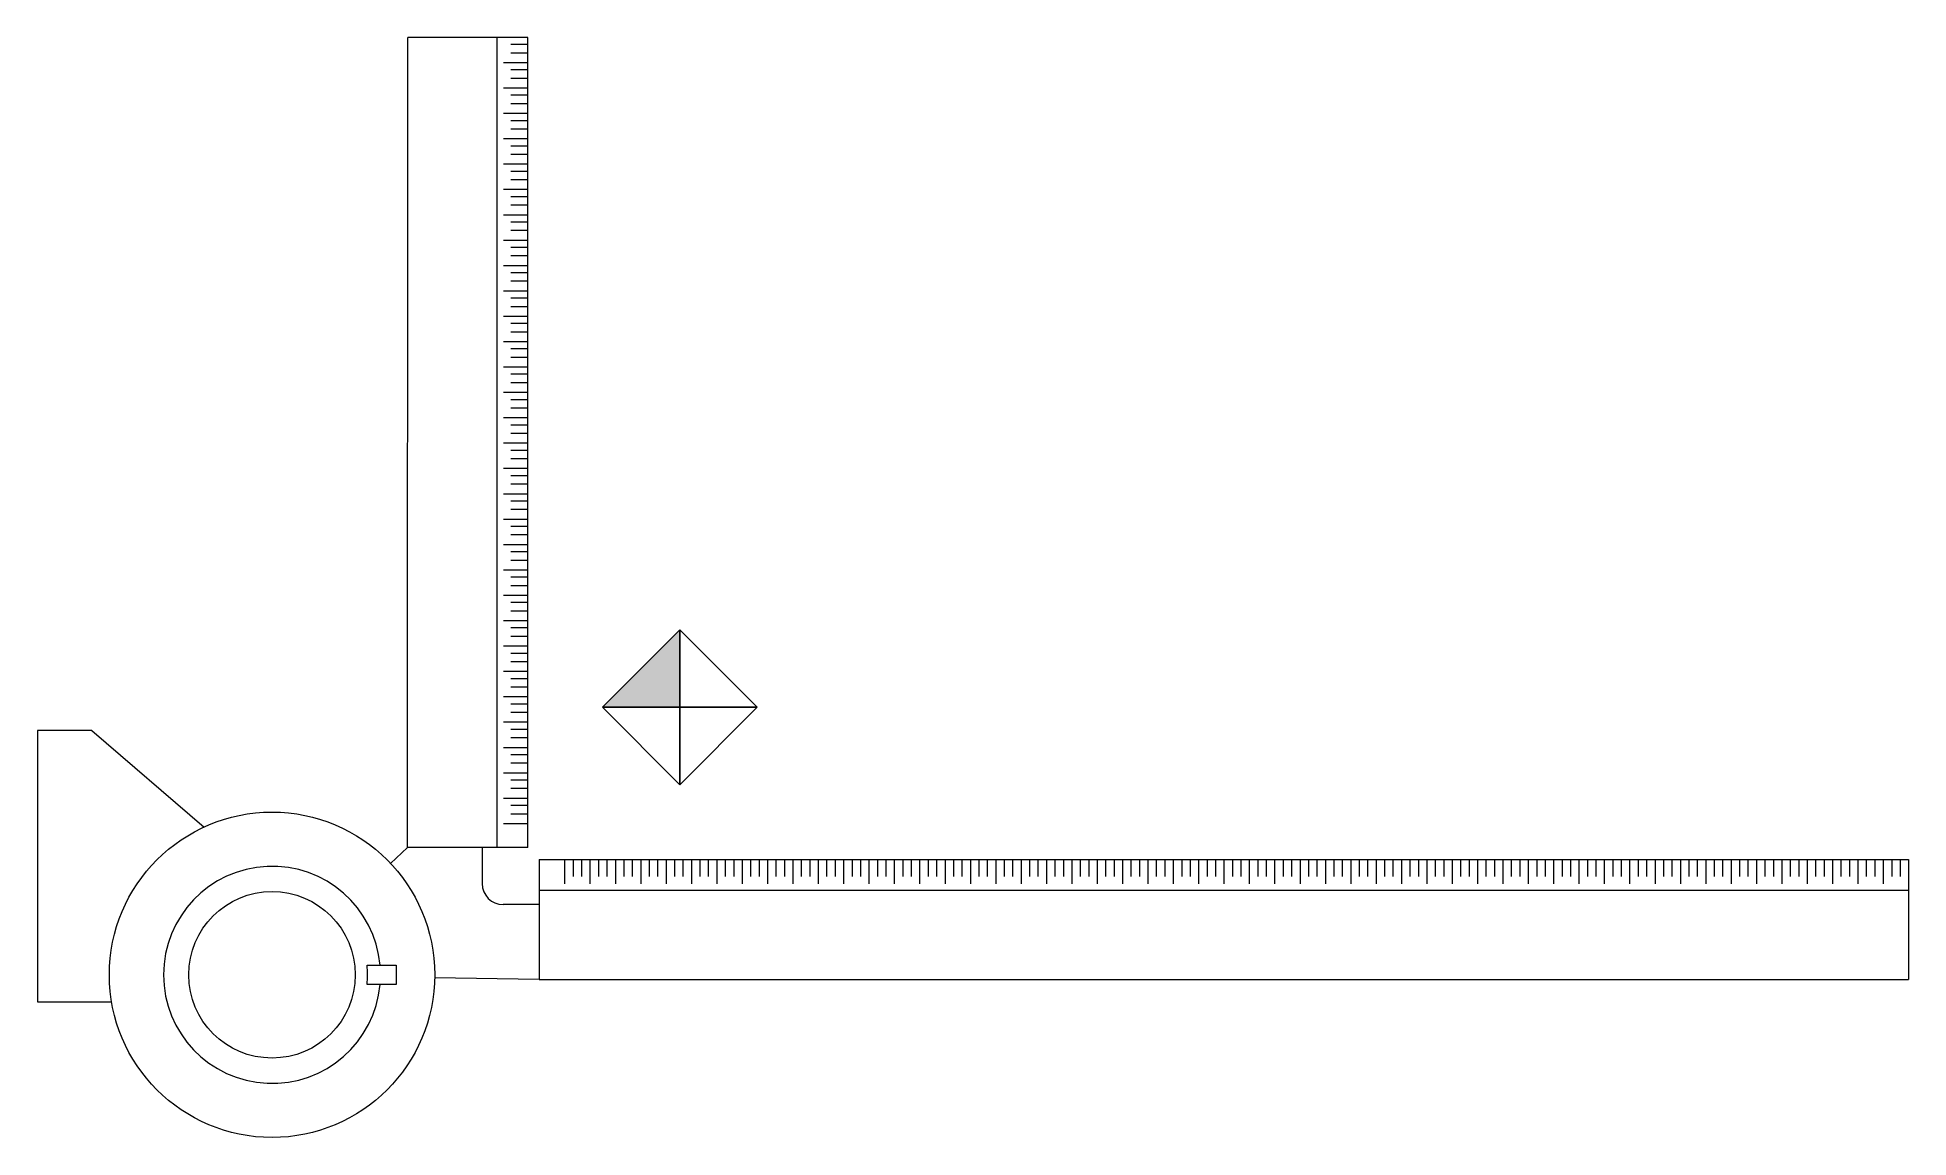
# Model space of a CAD drawing. Header units: millimetres. Extents: x 6017 to 6571, y -14 to 311.
import ezdxf

# ---------------------------------------------------------------- set-up
doc = ezdxf.new("R2010")
doc.units = ezdxf.units.MM
doc.layers.add('ARREDI attrezzature - furniture', color=175, linetype='Continuous', lineweight=9)

msp = doc.modelspace()

# ---------------------------------------------------------------- linework, layer by layer
for p, q in [((6184.4, 112.87), (6207.32, 135.79)), ((6207.32, 135.79), (6230.23, 112.87)), ((6207.32, 135.79), (6207.32, 89.95)), ((6207.32, 89.95), (6184.4, 112.87)), ((6230.23, 112.87), (6184.4, 112.87)), ((6230.23, 112.87), (6207.32, 89.95))]:
    msp.add_line(p, q)
for points in [[(6184.4, 112.87), (6207.32, 112.87), (6207.32, 135.79)], [(6207.32, 112.87), (6207.32, 89.95), (6230.23, 112.87), (6207.32, 112.87)]]:
    msp.add_solid(points)
at = {"layer": 'ARREDI attrezzature - furniture', "linetype": 'Continuous'}
for p, q in [((6126.82, 71.39), (6126.87, 310.91)), ((6162.32, 310.91), (6126.87, 310.91)), ((6153.28, 71.39), (6153.25, 310.91)), ((6162.32, 71.39), (6162.32, 310.91)), ((6162.32, 308.8), (6157.31, 308.8)), ((6162.32, 306.3), (6157.31, 306.3)), ((6162.35, 303.41), (6155.15, 303.41)), ((6162.32, 301.3), (6157.31, 301.3)), ((6162.35, 295.91), (6155.15, 295.91)), ((6162.32, 298.8), (6157.31, 298.8)), ((6162.32, 293.8), (6157.31, 293.8)), ((6162.35, 288.41), (6155.15, 288.41)), ((6162.32, 291.3), (6157.31, 291.3)), ((6162.32, 286.3), (6157.31, 286.3)), ((6162.32, 283.8), (6157.31, 283.8)), ((6162.35, 280.91), (6155.15, 280.91)), ((6162.32, 278.8), (6157.31, 278.8)), ((6162.35, 273.41), (6155.15, 273.41)), ((6162.32, 276.3), (6157.31, 276.3)), ((6162.32, 271.3), (6157.31, 271.3)), ((6162.35, 265.91), (6155.15, 265.91)), ((6162.32, 268.8), (6157.31, 268.8)), ((6162.32, 263.8), (6157.31, 263.8)), ((6162.32, 261.3), (6157.31, 261.3)), ((6162.35, 258.41), (6155.15, 258.41)), ((6162.32, 256.3), (6157.31, 256.3)), ((6162.35, 250.91), (6155.15, 250.91)), ((6162.32, 253.8), (6157.31, 253.8)), ((6162.32, 248.8), (6157.31, 248.8)), ((6162.32, 246.3), (6157.31, 246.3)), ((6162.35, 243.41), (6155.15, 243.41)), ((6162.32, 241.3), (6157.31, 241.3)), ((6162.32, 238.8), (6157.31, 238.8)), ((6162.35, 235.91), (6155.15, 235.91)), ((6162.32, 233.8), (6157.31, 233.8)), ((6162.35, 228.41), (6155.15, 228.41)), ((6162.32, 231.3), (6157.31, 231.3)), ((6162.32, 226.3), (6157.31, 226.3)), ((6162.32, 223.8), (6157.31, 223.8)), ((6162.35, 220.91), (6155.15, 220.91)), ((6162.32, 218.8), (6157.31, 218.8)), ((6162.32, 216.3), (6157.31, 216.3)), ((6162.35, 213.41), (6155.15, 213.41)), ((6162.32, 211.3), (6157.31, 211.3)), ((6162.35, 205.91), (6155.15, 205.91)), ((6162.32, 208.8), (6157.31, 208.8)), ((6162.32, 203.8), (6157.31, 203.8)), ((6162.32, 201.3), (6157.31, 201.3)), ((6162.35, 198.41), (6155.15, 198.41)), ((6162.32, 196.3), (6157.31, 196.3)), ((6162.32, 193.8), (6157.31, 193.8)), ((6162.35, 190.91), (6155.15, 190.91)), ((6162.32, 188.8), (6157.31, 188.8)), ((6162.35, 183.41), (6155.15, 183.41)), ((6162.32, 186.3), (6157.31, 186.3)), ((6162.32, 181.3), (6157.31, 181.3)), ((6162.32, 178.8), (6157.31, 178.8)), ((6162.35, 175.91), (6155.15, 175.91)), ((6162.32, 173.8), (6157.31, 173.8)), ((6162.35, 168.41), (6155.15, 168.41)), ((6162.32, 171.3), (6157.31, 171.3)), ((6162.32, 166.3), (6157.31, 166.3)), ((6162.35, 160.91), (6155.15, 160.91)), ((6162.32, 163.8), (6157.31, 163.8)), ((6162.32, 158.8), (6157.31, 158.8)), ((6162.32, 156.3), (6157.31, 156.3)), ((6162.35, 153.41), (6155.15, 153.41)), ((6162.32, 151.3), (6157.31, 151.3)), ((6162.35, 145.91), (6155.15, 145.91)), ((6162.32, 148.8), (6157.31, 148.8)), ((6162.35, 138.41), (6155.15, 138.41)), ((6162.32, 143.8), (6157.31, 143.8)), ((6162.32, 141.3), (6157.31, 141.3)), ((6162.32, 136.3), (6157.31, 136.3)), ((6162.32, 133.8), (6157.31, 133.8)), ((6162.35, 130.91), (6155.15, 130.91)), ((6162.32, 128.8), (6157.31, 128.8)), ((6162.35, 123.41), (6155.15, 123.41)), ((6162.32, 126.3), (6157.31, 126.3)), ((6162.32, 121.3), (6157.31, 121.3)), ((6162.32, 118.8), (6157.31, 118.8)), ((6162.35, 115.91), (6155.15, 115.91)), ((6162.32, 113.8), (6157.31, 113.8)), ((6162.32, 111.3), (6157.31, 111.3)), ((6033.36, 105.95), (6017.32, 105.95)), ((6017.32, 105.95), (6017.32, 25.76)), ((6033.36, 105.95), (6066.59, 77.45)), ((6162.35, 108.41), (6155.15, 108.41)), ((6162.32, 106.3), (6157.31, 106.3)), ((6162.35, 100.91), (6155.15, 100.91)), ((6162.32, 103.8), (6157.31, 103.8)), ((6162.32, 98.8), (6157.31, 98.8)), ((6162.32, 96.3), (6157.31, 96.3)), ((6162.35, 93.41), (6155.15, 93.41)), ((6162.32, 91.3), (6157.31, 91.3)), ((6162.32, 88.8), (6157.31, 88.8)), ((6162.35, 85.91), (6155.15, 85.91)), ((6162.32, 83.8), (6157.31, 83.8)), ((6162.35, 78.41), (6155.15, 78.41)), ((6162.32, 81.3), (6157.31, 81.3)), ((6148.83, 71.39), (6148.83, 60.76)), ((6165.75, 67.87), (6570.75, 67.87)), ((6173.25, 67.87), (6173.25, 60.67)), ((6175.75, 67.87), (6175.75, 62.87)), ((6178.25, 67.87), (6178.25, 62.87)), ((6180.75, 67.87), (6180.75, 60.67)), ((6183.25, 67.87), (6183.25, 62.87)), ((6185.75, 67.87), (6185.75, 62.87)), ((6188.25, 67.87), (6188.25, 60.67)), ((6190.75, 67.87), (6190.75, 62.87)), ((6193.25, 67.87), (6193.25, 62.87)), ((6195.75, 67.87), (6195.75, 60.67)), ((6198.25, 67.87), (6198.25, 62.87)), ((6200.75, 67.87), (6200.75, 62.87)), ((6203.25, 67.87), (6203.25, 60.67)), ((6205.75, 67.87), (6205.75, 62.87)), ((6208.25, 67.87), (6208.25, 62.87)), ((6210.75, 67.87), (6210.75, 60.67)), ((6213.25, 67.87), (6213.25, 62.87)), ((6215.75, 67.87), (6215.75, 62.87)), ((6218.25, 67.87), (6218.25, 60.67)), ((6220.75, 67.87), (6220.75, 62.87)), ((6223.25, 67.87), (6223.25, 62.87)), ((6225.75, 67.87), (6225.75, 60.67)), ((6228.25, 67.87), (6228.25, 62.87)), ((6230.75, 67.87), (6230.75, 62.87)), ((6233.25, 67.87), (6233.25, 60.67)), ((6235.75, 67.87), (6235.75, 62.87)), ((6238.25, 67.87), (6238.25, 62.87)), ((6240.75, 67.87), (6240.75, 60.67)), ((6243.25, 67.87), (6243.25, 62.87)), ((6245.75, 67.87), (6245.75, 62.87)), ((6248.25, 67.87), (6248.25, 60.67)), ((6250.75, 67.87), (6250.75, 62.87)), ((6253.25, 67.87), (6253.25, 62.87)), ((6255.75, 67.87), (6255.75, 60.67)), ((6258.25, 67.87), (6258.25, 62.87)), ((6260.75, 67.87), (6260.75, 62.87)), ((6263.25, 67.87), (6263.25, 60.67)), ((6265.75, 67.87), (6265.75, 62.87)), ((6268.25, 67.87), (6268.25, 62.87)), ((6270.75, 67.87), (6270.75, 60.67)), ((6273.25, 67.87), (6273.25, 62.87)), ((6275.75, 67.87), (6275.75, 62.87)), ((6278.25, 67.87), (6278.25, 60.67)), ((6280.75, 67.87), (6280.75, 62.87)), ((6283.25, 67.87), (6283.25, 62.87)), ((6285.75, 67.87), (6285.75, 60.67)), ((6288.25, 67.87), (6288.25, 62.87)), ((6290.75, 67.87), (6290.75, 62.87)), ((6293.25, 67.87), (6293.25, 60.67)), ((6295.75, 67.87), (6295.75, 62.87)), ((6298.25, 67.87), (6298.25, 62.87)), ((6300.75, 67.87), (6300.75, 60.67)), ((6303.25, 67.87), (6303.25, 62.87)), ((6305.75, 67.87), (6305.75, 62.87)), ((6308.25, 67.87), (6308.25, 60.67)), ((6310.75, 67.87), (6310.75, 62.87)), ((6313.25, 67.87), (6313.25, 62.87)), ((6315.75, 67.87), (6315.75, 60.67)), ((6318.25, 67.87), (6318.25, 62.87)), ((6320.75, 67.87), (6320.75, 62.87)), ((6323.25, 67.87), (6323.25, 60.67)), ((6325.75, 67.87), (6325.75, 62.87)), ((6328.25, 67.87), (6328.25, 62.87)), ((6330.75, 67.87), (6330.75, 60.67)), ((6333.25, 67.87), (6333.25, 62.87)), ((6335.75, 67.87), (6335.75, 62.87)), ((6338.25, 67.87), (6338.25, 60.67)), ((6340.75, 67.87), (6340.75, 62.87)), ((6343.25, 67.87), (6343.25, 62.87)), ((6345.75, 67.87), (6345.75, 60.67)), ((6348.25, 67.87), (6348.25, 62.87)), ((6350.75, 67.87), (6350.75, 62.87)), ((6353.25, 67.87), (6353.25, 60.67)), ((6355.75, 67.87), (6355.75, 62.87)), ((6358.25, 67.87), (6358.25, 62.87)), ((6360.75, 67.87), (6360.75, 60.67)), ((6363.25, 67.87), (6363.25, 62.87)), ((6365.75, 67.87), (6365.75, 62.87)), ((6368.25, 67.87), (6368.25, 60.67)), ((6370.75, 67.87), (6370.75, 62.87)), ((6373.25, 67.87), (6373.25, 62.87)), ((6375.75, 67.87), (6375.75, 60.67)), ((6378.25, 67.87), (6378.25, 62.87)), ((6380.75, 67.87), (6380.75, 62.87)), ((6383.25, 67.87), (6383.25, 60.67)), ((6385.75, 67.87), (6385.75, 62.87)), ((6388.25, 67.87), (6388.25, 62.87)), ((6390.75, 67.87), (6390.75, 60.67)), ((6393.25, 67.87), (6393.25, 62.87)), ((6395.75, 67.87), (6395.75, 62.87)), ((6398.25, 67.87), (6398.25, 60.67)), ((6400.75, 67.87), (6400.75, 62.87)), ((6403.25, 67.87), (6403.25, 62.87)), ((6405.75, 67.87), (6405.75, 60.67)), ((6408.25, 67.87), (6408.25, 62.87)), ((6410.75, 67.87), (6410.75, 62.87)), ((6413.25, 67.87), (6413.25, 60.67)), ((6415.75, 67.87), (6415.75, 62.87)), ((6418.25, 67.87), (6418.25, 62.87)), ((6420.75, 67.87), (6420.75, 60.67)), ((6423.25, 67.87), (6423.25, 62.87)), ((6425.75, 67.87), (6425.75, 62.87)), ((6428.25, 67.87), (6428.25, 60.67)), ((6430.75, 67.87), (6430.75, 62.87)), ((6433.25, 67.87), (6433.25, 62.87)), ((6435.75, 67.87), (6435.75, 60.67)), ((6438.25, 67.87), (6438.25, 62.87)), ((6440.75, 67.87), (6440.75, 62.87)), ((6443.25, 67.87), (6443.25, 60.67)), ((6445.75, 67.87), (6445.75, 62.87)), ((6448.25, 67.87), (6448.25, 62.87)), ((6450.75, 67.87), (6450.75, 60.67)), ((6453.25, 67.87), (6453.25, 62.87)), ((6455.75, 67.87), (6455.75, 62.87)), ((6458.25, 67.87), (6458.25, 60.67)), ((6460.75, 67.87), (6460.75, 62.87)), ((6463.25, 67.87), (6463.25, 62.87)), ((6465.75, 67.87), (6465.75, 60.67)), ((6468.25, 67.87), (6468.25, 62.87)), ((6470.75, 67.87), (6470.75, 62.87)), ((6473.25, 67.87), (6473.25, 60.67)), ((6475.75, 67.87), (6475.75, 62.87)), ((6478.25, 67.87), (6478.25, 62.87)), ((6480.75, 67.87), (6480.75, 60.67)), ((6483.25, 67.87), (6483.25, 62.87)), ((6485.75, 67.87), (6485.75, 62.87)), ((6488.25, 67.87), (6488.25, 60.67)), ((6490.75, 67.87), (6490.75, 62.87)), ((6493.25, 67.87), (6493.25, 62.87)), ((6495.75, 67.87), (6495.75, 60.67)), ((6498.25, 67.87), (6498.25, 62.87)), ((6500.75, 67.87), (6500.75, 62.87)), ((6503.25, 67.87), (6503.25, 60.67)), ((6505.75, 67.87), (6505.75, 62.87)), ((6508.25, 67.87), (6508.25, 62.87)), ((6510.75, 67.87), (6510.75, 60.67)), ((6513.25, 67.87), (6513.25, 62.87)), ((6515.75, 67.87), (6515.75, 62.87)), ((6518.25, 67.87), (6518.25, 60.67)), ((6520.75, 67.87), (6520.75, 62.87)), ((6523.25, 67.87), (6523.25, 62.87)), ((6525.75, 67.87), (6525.75, 60.67)), ((6528.25, 67.87), (6528.25, 62.87)), ((6530.75, 67.87), (6530.75, 62.87)), ((6533.25, 67.87), (6533.25, 60.67)), ((6535.75, 67.87), (6535.75, 62.87)), ((6538.25, 67.87), (6538.25, 62.87)), ((6540.75, 67.87), (6540.75, 60.67)), ((6543.25, 67.87), (6543.25, 62.87)), ((6545.75, 67.87), (6545.75, 62.87)), ((6548.25, 67.87), (6548.25, 60.67)), ((6550.75, 67.87), (6550.75, 62.87)), ((6553.25, 67.87), (6553.25, 62.87)), ((6555.75, 67.87), (6555.75, 60.67)), ((6558.25, 67.87), (6558.25, 62.87)), ((6560.75, 67.87), (6560.75, 62.87)), ((6563.25, 67.87), (6563.25, 60.67)), ((6565.75, 67.87), (6565.75, 62.87)), ((6568.25, 67.87), (6568.25, 62.87)), ((6570.75, 67.87), (6570.75, 32.34)), ((6165.75, 58.8), (6570.75, 58.8)), ((6165.87, 54.5), (6155.08, 54.5)), ((6165.75, 32.34), (6570.75, 32.34)), ((6017.32, 25.76), (6039.25, 25.76))]:
    msp.add_line(p, q, dxfattribs=at)
at = {"layer": 'ARREDI attrezzature - furniture'}
for p, q in [((6126.82, 71.39), (6121.79, 66.66)), ((6162.32, 71.39), (6126.82, 71.39)), ((6165.75, 67.87), (6165.75, 32.34)), ((6165.75, 32.34), (6134.8, 32.89))]:
    msp.add_line(p, q, dxfattribs=at)
msp.add_lwpolyline([(6114.8, 36.58), (6123.39, 36.58), (6123.39, 30.91), (6114.8, 30.91)], dxfattribs=at)
at = {"layer": 'ARREDI attrezzature - furniture', "linetype": 'Continuous'}
for radius in [48.11, 24.62]:
    msp.add_circle((6086.7, 33.75), radius, dxfattribs=at)
at = {"layer": 'ARREDI attrezzature - furniture'}
msp.add_arc((6086.7, 33.75), 32.09, 5.0681, 354.9319, dxfattribs=at)
at = {"layer": 'ARREDI attrezzature - furniture', "linetype": 'Continuous'}
for centre, radius, start, end in [((6155.08, 60.76), 6.25, 180, 270), ((6086.7, 33.75), 28.25, 354.2407, 5.7593)]:
    msp.add_arc(centre, radius, start, end, dxfattribs=at)

doc.saveas('drawing.dxf')
